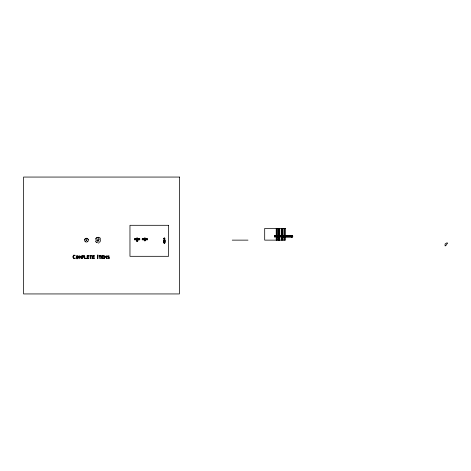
<?xml version="1.0" encoding="UTF-8"?>
<svg xmlns="http://www.w3.org/2000/svg" width="471" height="471" viewBox="0 0 471 471"><rect width="100%" height="100%" fill="white"/><g stroke="black" fill="none" stroke-linecap="round" stroke-linejoin="round"><path stroke-width="0.35" stroke-dasharray="2.35 1.77" d="M85.94 239.998L86.305 239.604M85.475 241.111L87.423 239.162M97.161 241.111L99.11 239.162M85.94 240.275L86.841 240.522L86.717 239.674M97.161 239.162L99.11 241.111M85.475 239.162L87.423 241.111M99.487 240.916A1.56 1.56 0 0 1 98.139 241.694M97.362 241.488A1.56 1.56 0 0 1 97.038 239.032M97.733 238.632A1.56 1.56 0 0 1 98.916 238.785M99.24 239.032A1.56 1.56 0 0 1 99.487 239.356M97.791 238.838A1.342 1.342 0 0 1 99.434 239.786A1.342 1.342 0 0 1 98.486 241.435M97.791 241.435A1.342 1.342 0 0 1 97.468 238.974M97.497 239.963C98.309 242.506 99.475 238.167 97.497 239.963M97.609 239.992C98.28 242.094 99.24 238.509 97.609 239.992"/><path stroke-width="0.71" d="M165.127 240.133L164.467 240.133L164.273 240.916L164.273 240.133L163.608 240.133M136.384 238.715L136.773 238.626L136.714 239.262M144.179 238.715L144.568 238.626M291.714 235.936L291.732 235.459M137.479 239.262L137.614 238.567M144.509 239.262L144.373 238.567M145.274 239.262L145.409 238.567M163.996 238.179L163.849 238.567M274.428 235.953L274.41 236.513L291.543 236.524L291.543 235.953M145.568 238.526L144.891 237.884L144.409 238.497M291.737 237.013L291.714 236.542M137.467 239.409L137.226 239.998M145.262 239.409L147.535 239.574M274.581 236.542L274.581 236.995L292.497 237.001L292.832 236.23L292.497 235.482L274.546 235.7M274.428 235.889L274.428 236.589M137.173 240.852L137.196 240.133L137.856 240.133M144.968 240.852L144.986 240.133L145.604 240.133M291.696 235.482L291.643 235.753M164.126 238.226L164.485 237.914L164.885 238.567M291.525 236.259L278.967 236.259L292.497 236.142L274.422 236.454M163.608 241.888L164.379 242.865L165.127 241.888M95.625 238.685C96.514 237.078 98.916 236.76 100.188 238.085M136.99 240.027L137.208 240.245L136.725 239.392M136.82 240.41L137.373 239.857L139.746 239.821L139.746 238.715L137.42 238.715M136.619 238.497L137.096 237.884L137.626 238.532M96.284 238.279L96.826 237.867M163.808 238.485L164.126 238.173M137.02 239.998L136.931 238.355M136.466 238.514L136.855 238.173M144.261 238.514L144.644 238.173M292.497 236.901L281.952 236.901M97.462 237.602L98.816 237.602M98.139 243.036L98.886 242.936M136.337 240.133L137.002 240.133L137.02 240.852M292.497 236.142L292.232 235.482M281.952 235.577L292.55 235.594M274.422 236.024L291.578 235.995M278.967 236.042L291.62 236.142M136.931 238.073L137.261 238.073M144.727 238.073L145.086 238.326M145.133 238.173L145.451 238.485M137.261 238.355L137.208 240.027M144.727 238.355L144.597 239.998M145.056 238.355L144.986 239.969L145.215 239.574M137.42 238.626L137.809 238.715M145.215 238.626L145.604 238.715M136.773 238.715L134.453 238.715L134.453 239.821L136.773 239.821L137.373 240.41M144.568 238.715L142.242 238.715L142.242 239.821L144.568 239.821M145.215 238.715L147.535 238.715L147.535 239.821L145.215 239.821M134.453 238.95L136.773 238.95M137.42 238.95L139.746 238.95M142.242 238.95L144.568 238.95M145.215 238.95L147.535 238.95M134.453 239.574L136.773 239.574M137.42 239.574L139.746 239.574M142.242 239.574L144.568 239.574L144.568 239.969M136.773 239.939L136.384 239.821M137.42 239.939L137.809 239.821M144.179 239.939L144.568 239.939M145.215 239.939L145.604 239.939M144.179 240.133L144.791 240.133L144.815 240.852M232.244 240.133L247.987 240.133M163.608 240.916L164.379 241.888L165.127 240.916M292.497 236.336L292.232 237.001M274.599 235.524L274.581 235.936M137.75 238.52L137.344 238.226M164.932 238.485L164.738 238.179M96.69 242.647L95.625 241.588M291.59 236.566L291.696 236.995M274.475 236.566L274.569 236.937M292.167 235.482L292.167 236.142M292.167 236.336L292.167 237.001M291.543 235.889L291.543 236.589M284.349 228.447L284.349 240.133M283.895 228.447L283.895 240.133M282.612 228.447L282.612 240.133M281.952 228.447L281.952 240.133M281.246 228.447L281.246 240.133M279.633 228.447L279.65 240.133M279.362 228.447L279.368 240.133M279.285 228.447L279.285 240.133M279.179 228.447L279.203 240.133M279.103 228.447L279.085 240.133M279.015 228.447L279.015 240.133M278.732 228.447L278.732 240.133M278.549 228.447L278.549 240.133M278.037 228.447L278.037 240.133M277.183 228.447L277.183 240.133M276.377 228.447L276.377 240.133M276.224 228.447L276.224 240.133M164.273 240.133L164.273 240.916M145.68 238.95L145.68 239.574M145.486 238.95L145.486 239.574M144.986 240.133L144.986 240.952L144.791 240.133M144.291 238.95L144.291 239.574M144.097 238.95L144.097 239.574M137.891 238.95L137.891 239.574M137.85 239.98C138.221 242.229 136.001 242.394 136.349 239.98M137.697 238.95L137.697 239.574M137.196 240.133L137.196 240.952L137.002 240.133M136.502 238.95L136.502 239.574M136.307 238.95L136.307 239.574M87.688 241.376A1.754 1.754 0 0 1 87.329 241.652M85.575 241.652A1.754 1.754 0 0 1 85.21 241.376M84.756 239.68A1.754 1.754 0 0 1 84.933 239.256M85.21 238.897A1.754 1.754 0 0 1 85.999 238.444M86.905 238.444A1.754 1.754 0 0 1 87.329 238.614M87.971 239.256A1.754 1.754 0 0 1 88.142 239.68M100.564 239.486A2.514 2.514 0 0 1 100.564 240.787M100.317 241.393A2.514 2.514 0 0 1 99.393 242.312M97.485 242.565A2.514 2.514 0 0 1 96.879 242.312M95.96 241.393A2.514 2.514 0 0 1 95.707 240.787M95.707 239.486A2.514 2.514 0 0 1 95.96 238.879M99.917 238.355A2.514 2.514 0 0 1 100.317 238.879M73.188 256.448L73.641 258.149L75.401 258.149L73.959 258.703L72.858 257.225L73.482 255.182L75.048 255.253L75.107 255.782L73.8 255.382L73.188 256.448M78.398 257.184C75.607 262.953 75.613 251.432 78.398 257.184M164.603 243.407C163.413 244.149 163.384 240.304 163.608 239.939L164.273 239.939C163.508 237.508 165.244 237.537 164.467 239.939L165.127 239.939L165.127 242.665L164.603 243.407M109.455 257.873C109.531 259.839 106.44 257.59 107.794 258.108C110.65 258.608 107.447 257.131 107.459 256.059L107.635 255.818C112.357 256.789 104.656 254.988 109.455 257.873M78.068 257.184C76.408 261.105 76.402 253.286 78.068 257.184M83.756 256.465L83.544 256.872L82.472 256.901L82.472 255.994L83.502 256.024L83.756 256.465M84.085 256.465L83.679 257.184L82.472 257.237L82.189 258.673L82.148 255.659L83.644 255.712L84.085 256.465M445.542 245.579L445.107 245.968L445.071 244.002L446.614 242.954L447.45 242.954L447.45 243.672A1.019 1.019 0 0 0 446.596 244.561A0.795 0.795 0 0 1 445.931 245.256L445.542 245.579M81.365 258.532L81.047 258.532L81.047 256.259L80.135 257.419L79.24 256.248C79.611 263.619 77.538 251.938 80.141 256.989L81.324 255.7L81.365 258.532M106.74 258.532L106.422 258.532L106.422 256.259L105.51 257.419L104.615 256.248C104.992 263.619 102.913 251.938 105.516 256.989L106.699 255.7L106.74 258.532M84.65 255.7L84.609 258.661L86.564 258.62L84.933 258.326L84.65 255.7M97.838 258.532C96.367 258.391 98.569 250.313 97.838 258.532M90.974 258.538L90.632 258.538L90.632 256.006C87.329 255.653 94.288 255.653 90.974 256.006L90.974 258.538M100.158 258.538L99.817 258.538L99.817 256.006C96.514 255.653 103.473 255.653 100.158 256.006L100.158 258.538M88.972 257.001L87.4 257.172L87.4 258.326L89.025 258.62L87.07 258.661L87.07 255.659L89.025 255.7L87.4 255.994L87.4 256.83L88.972 257.001M94.418 257.001L92.84 257.172L92.84 258.326L94.465 258.62L92.516 258.661L92.516 255.659L94.465 255.7L92.84 255.994L92.84 256.83L94.418 257.001M103.602 257.001L102.024 257.172L102.024 258.326L103.649 258.62L101.701 258.661L101.701 255.659L103.649 255.7L102.024 255.994L102.024 256.83L103.602 257.001M179.386 177.061L23.55 177.061L23.55 293.939L179.386 293.939L179.386 177.061M168.577 225.303L129.967 225.303L129.967 256.312L168.577 256.312L168.577 225.303M285.532 228.447L264.69 228.447L264.69 240.133L285.532 240.133L285.532 228.447M85.498 241.788A1.908 1.908 0 0 0 88.36 240.133A1.908 1.908 0 0 0 85.498 238.485A1.908 1.908 0 0 0 85.498 241.788"/></g></svg>
